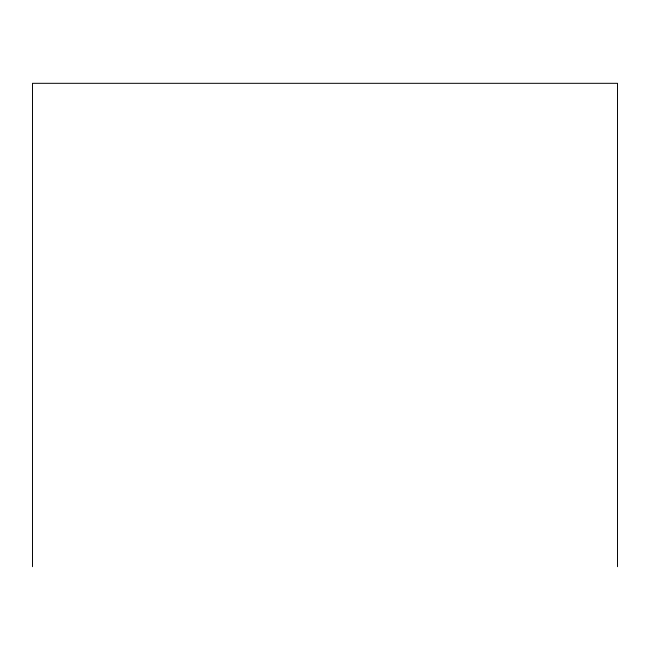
<?xml version="1.0" encoding="UTF-8"?>
<svg xmlns="http://www.w3.org/2000/svg" width="650" height="650" viewBox="0 0 650 650"><rect width="100%" height="100%" fill="white"/><g stroke="black" fill="none" stroke-linecap="round" stroke-linejoin="round"><path stroke-width="0.97" d="M617.5 566.686L617.5 83.314L32.5 83.314L32.5 566.686"/></g></svg>
